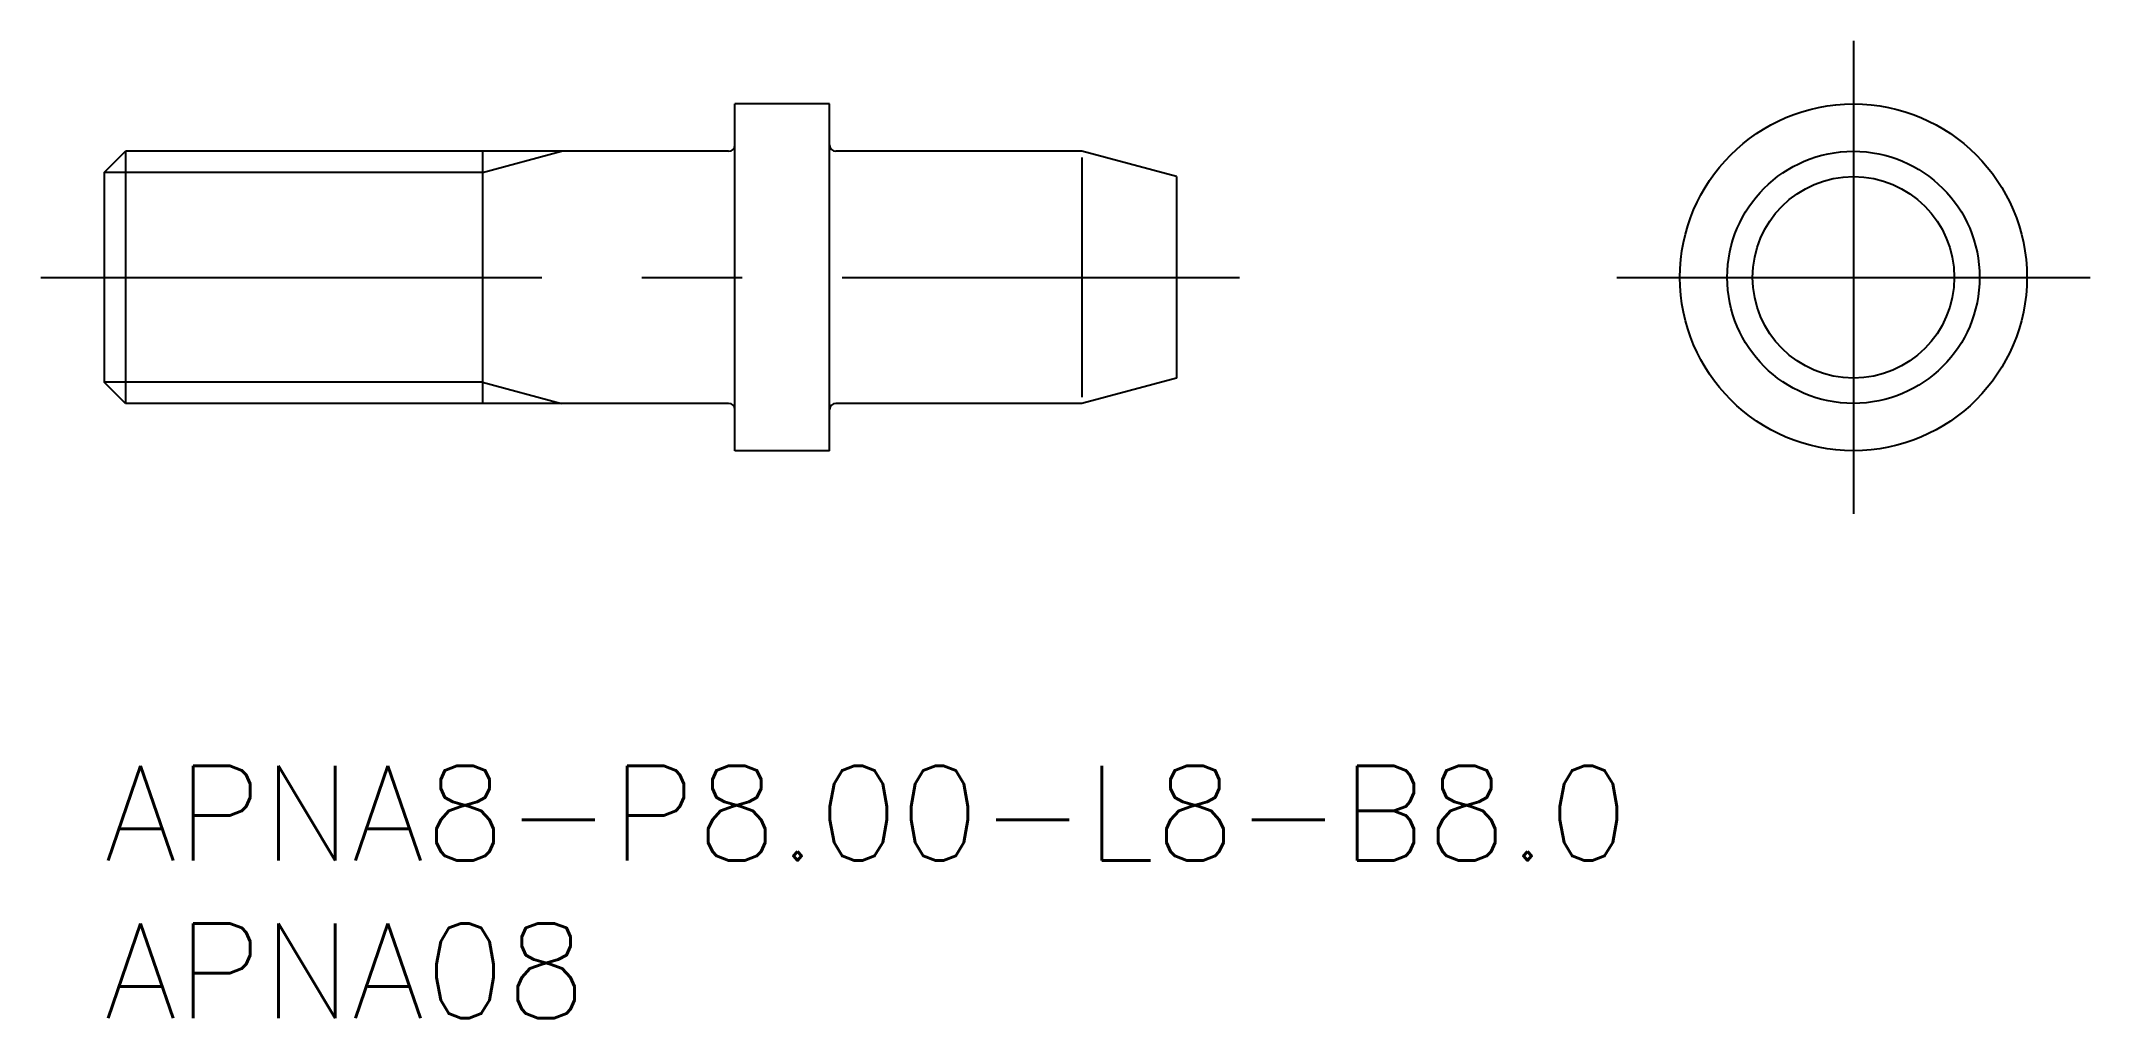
# Model space of a CAD drawing. Extents: x -2 to 63, y -8 to 23.
import ezdxf

# ---------------------------------------------------------------- set-up
doc = ezdxf.new("R2010")
doc.units = 0
doc.header["$LTSCALE"] = 0.5
doc.linetypes.add('CENTER', pattern=[50.8, 31.75, -6.35, 6.35, -6.35])
for name, color, linetype in [('MSM_CENTER', 1, 'CENTER'), ('MSM_CONTINUOUS', 7, 'CONTINUOUS'), ('MSM_NARROW', 5, 'CONTINUOUS'), ('MSM_PART_NUMBER', 7, 'CONTINUOUS')]:
    doc.layers.add(name, color=color, linetype=linetype)
doc.styles.get("Standard").update_dxf_attribs({"font": 'txt.shx', "height": 2, "bigfont": 'bigfont.shx'})

# ---------------------------------------------------------------- blocks, each defined once
blk = doc.blocks.new('*U4')
at = {"layer": 'MSM_PART_NUMBER'}
blk.add_text('APNA8-P8.00-L8-B8.0', height=3, dxfattribs=at).set_placement((0, -3))
blk = doc.blocks.new('*U5')
at = {"layer": 'MSM_PART_NUMBER'}
blk.add_text('APNA08', height=3, dxfattribs=at).set_placement((0, -8))

msp = doc.modelspace()

# ---------------------------------------------------------------- linework, layer by layer
at = {"layer": 'MSM_CENTER'}
for p, q in [((55.461, 23), (55.461, 8)), ((-2, 15.5), (36, 15.5)), ((47.961, 15.5), (62.961, 15.5))]:
    msp.add_line(p, q, dxfattribs=at)
at = {"layer": 'MSM_CONTINUOUS'}
for p, q in [((20, 10), (20, 21)), ((23, 21), (20, 21)), ((23, 10), (23, 21)), ((0, 18.823), (0.676, 19.5)), ((19.8, 19.5), (0.676, 19.5)), ((0.676, 19.5), (0.676, 11.5)), ((12, 19.5), (12, 11.5)), ((31, 19.5), (23.2, 19.5)), ((34, 18.696), (31, 19.5)), ((0, 18.823), (0, 12.176)), ((34, 18.696), (34, 12.304)), ((0.676, 11.5), (0, 12.176)), ((34, 12.304), (31, 11.5)), ((19.8, 11.5), (0.676, 11.5)), ((31, 11.5), (23.2, 11.5)), ((23, 10), (20, 10))]:
    msp.add_line(p, q, dxfattribs=at)
for radius in [5.5, 4, 3.196]:
    msp.add_circle((55.461, 15.5), radius, dxfattribs=at)
for centre, start, end in [((19.8, 19.7), 270, 0), ((23.2, 19.7), 180, 270), ((19.8, 11.3), 0, 90), ((23.2, 11.3), 90, 180)]:
    msp.add_arc(centre, 0.2, start, end, dxfattribs=at)
at = {"layer": 'MSM_NARROW'}
for p, q in [((12, 18.823), (14.5, 19.5)), ((31, 19.3), (31, 11.7)), ((12, 18.823), (0, 18.823)), ((12, 12.176), (0, 12.176)), ((12, 12.176), (14.5, 11.5))]:
    msp.add_line(p, q, dxfattribs=at)

# ---------------------------------------------------------------- block references
at = {"layer": 'MSM_CONTINUOUS'}
for name in ['*U4', '*U5']:
    msp.add_blockref(name, (0, 0), dxfattribs=at)

doc.saveas('drawing.dxf')
